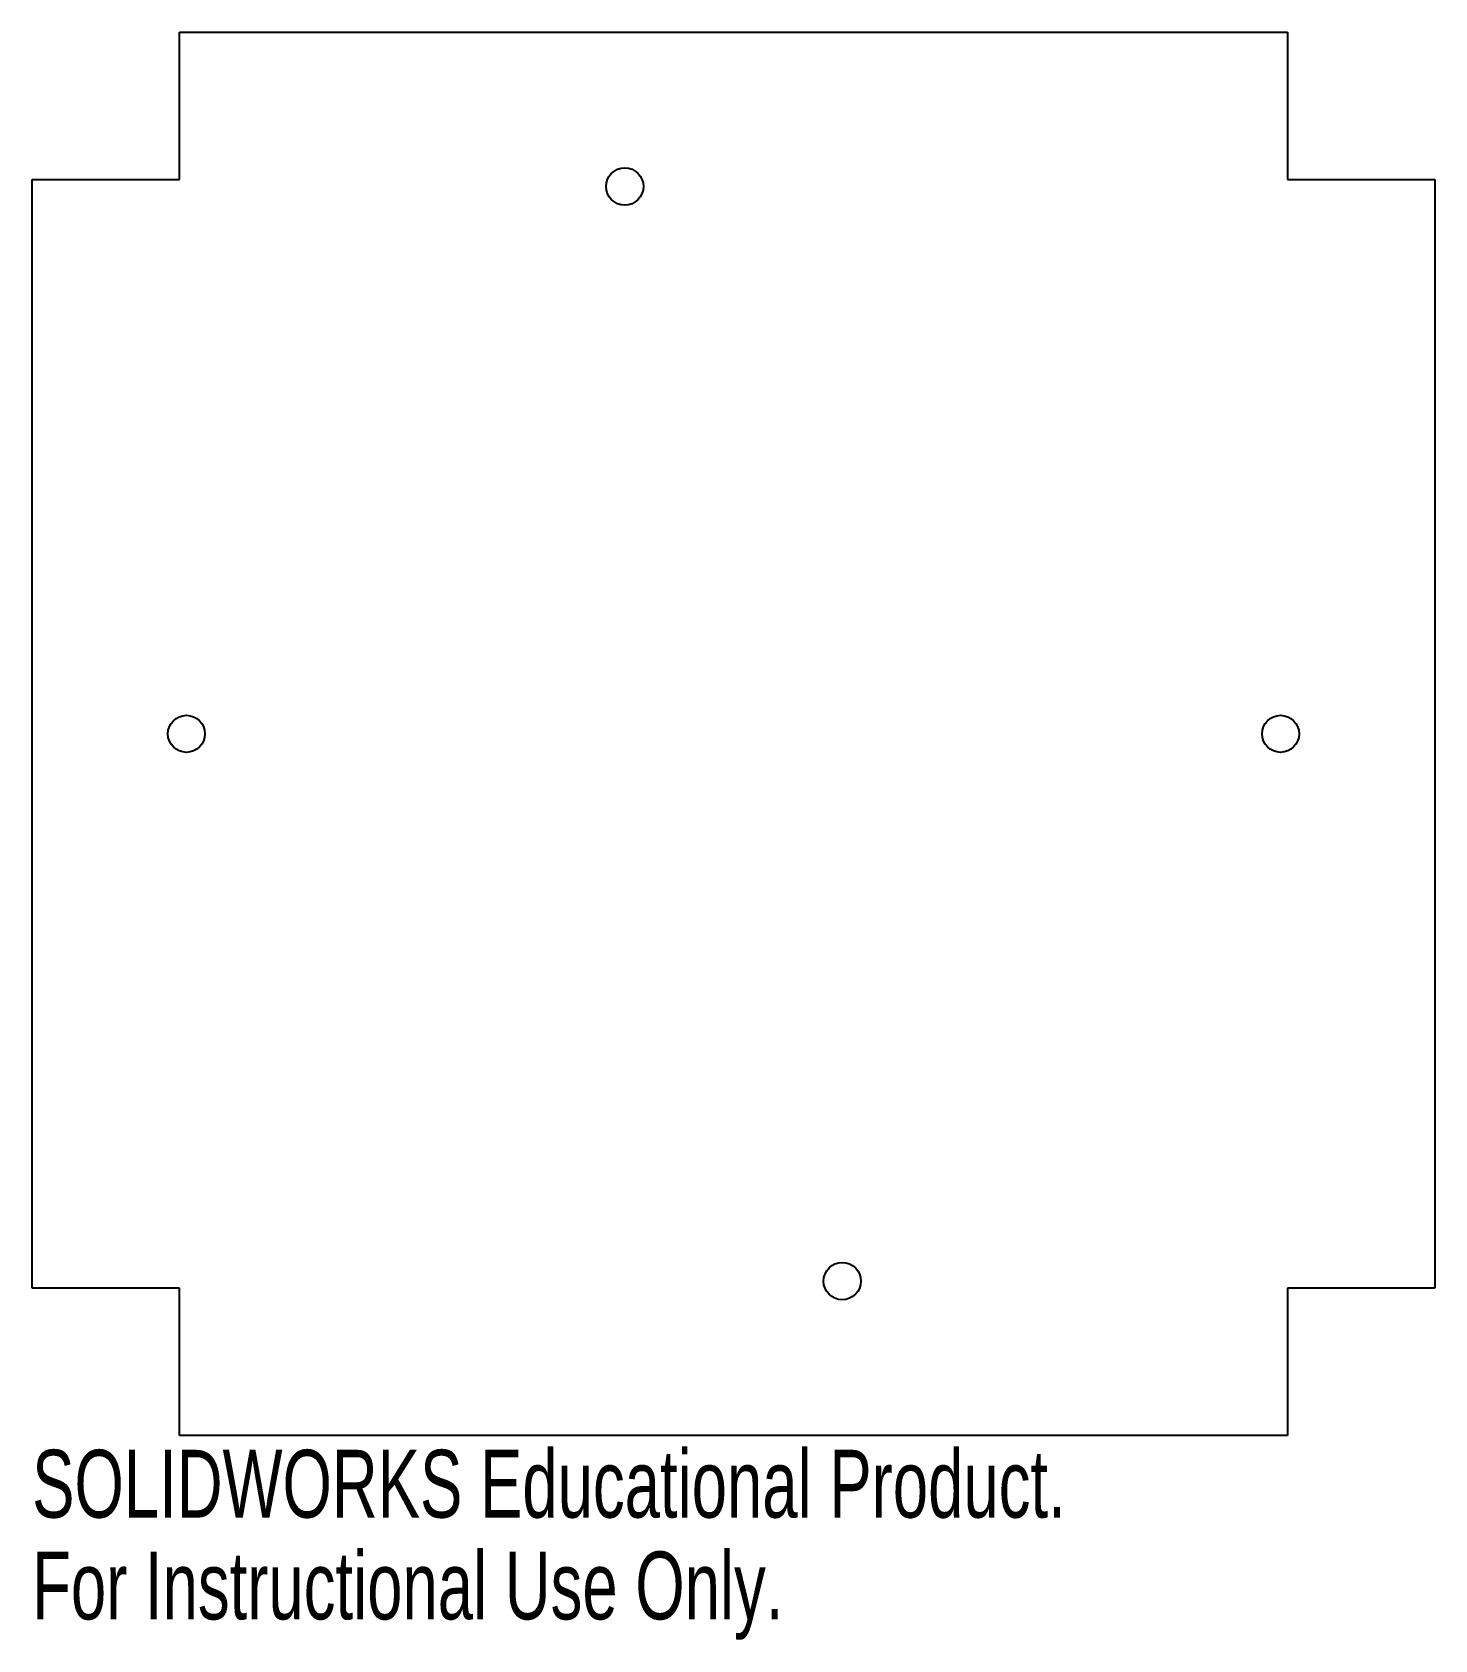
# Model space of a CAD drawing. Header units: millimetres. Extents: x -50 to 50, y -65 to 50.
import ezdxf

# ---------------------------------------------------------------- set-up
doc = ezdxf.new("R2010")
doc.units = ezdxf.units.MM
doc.styles.add('SLDTEXTSTYLE0', font='TXT', dxfattribs={"width": 0.7})

msp = doc.modelspace()

# ---------------------------------------------------------------- linework, layer by layer
at = {"color": 7, "linetype": 'Continuous', "lineweight": 25}
for p, q in [((-39.5, 50), (39.5, 50)), ((-39.5, 39.5), (-39.5, 50)), ((39.5, 50), (39.5, 39.5)), ((-50, 39.5), (-39.5, 39.5)), ((-50, -39.5), (-50, 39.5)), ((39.5, 39.5), (50, 39.5)), ((50, 39.5), (50, -39.5)), ((-39.5, -39.5), (-50, -39.5)), ((-39.5, -50), (-39.5, -39.5)), ((39.5, -39.5), (39.5, -50)), ((50, -39.5), (39.5, -39.5)), ((39.5, -50), (-39.5, -50))]:
    msp.add_line(p, q, dxfattribs=at)
for centre, radius in [((-7.75, 39), 1.33), ((-39, 0), 1.32), ((39, 0), 1.32), ((7.75, -39), 1.33)]:
    msp.add_circle(centre, radius, dxfattribs=at)

# ---------------------------------------------------------------- texts
at = {"color": 7, "linetype": 'Continuous', "char_height": 4.8336, "attachment_point": 1, "style": 'SLDTEXTSTYLE0'}
for s, insert in [('SOLIDWORKS Educational Product.', (-50, -51.02)), ('For Instructional Use Only.', (-50, -58.27))]:
    msp.add_mtext(s, dxfattribs=dict(at, insert=insert))

doc.saveas('drawing.dxf')
